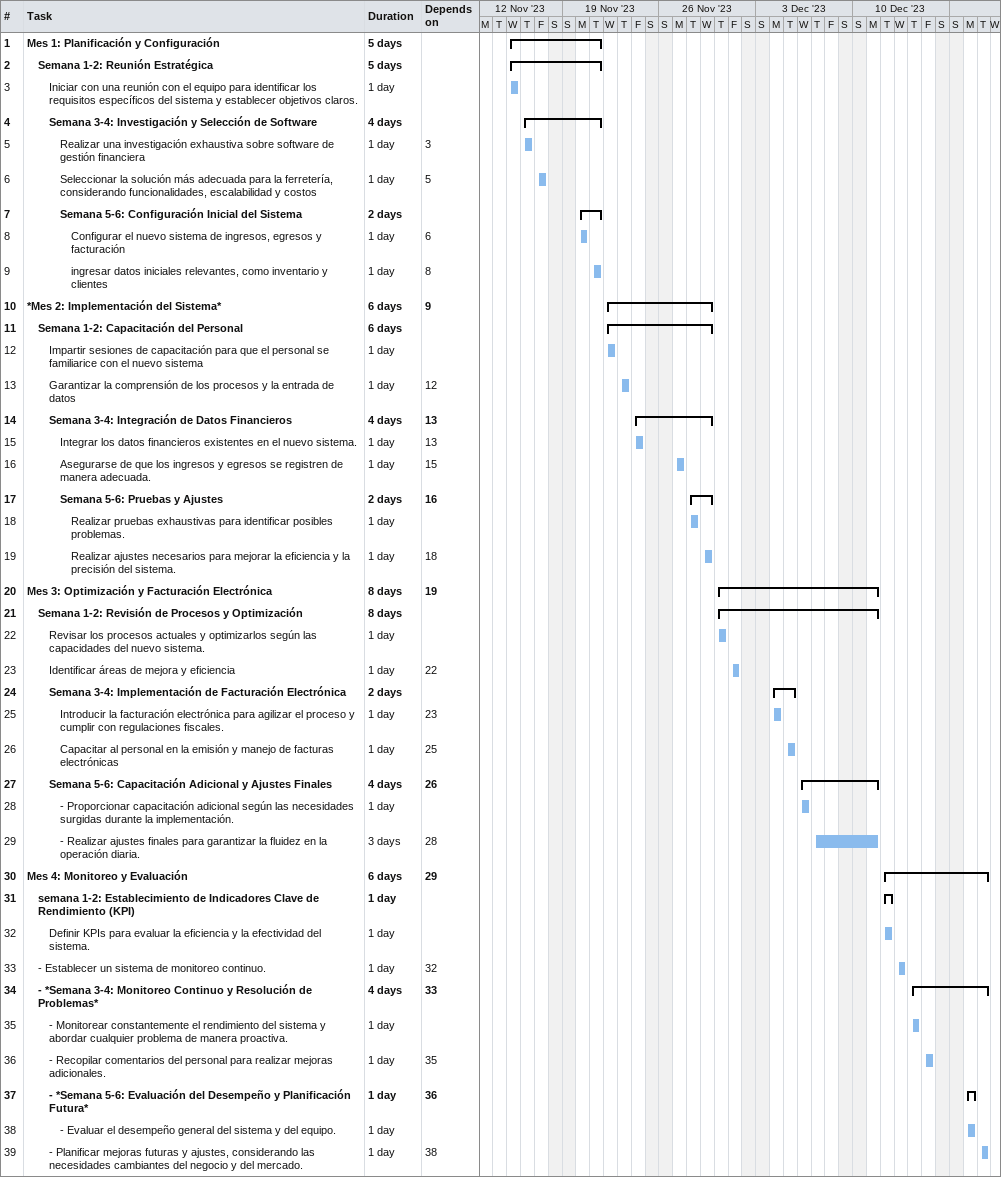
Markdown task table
| ID | Level | Task | Duration | Start | Finish | Predecessors |
|---|---|---|---|---|---|---|
| 1 | 1 | **Mes 1: Planificación y Configuración** | 5d | 2023-11-15 | 2023-11-21 |  |
| 2 | 2 | **Semana 1-2: Reunión Estratégica** | 5d | 2023-11-15 | 2023-11-21 |  |
| 3 | 3 | Iniciar con una reunión con el equipo para identificar los requisitos específicos del sistema y establecer objetivos claros. | 1d | 2023-11-15 | 2023-11-15 |  |
| 4 | 3 | **Semana 3-4: Investigación y Selección de Software** | 4d | 2023-11-16 | 2023-11-21 |  |
| 5 | 4 | Realizar una investigación exhaustiva sobre software de gestión financiera | 1d | 2023-11-16 | 2023-11-16 | 3 |
| 6 | 4 | Seleccionar la solución más adecuada para la ferretería, considerando funcionalidades, escalabilidad y costos | 1d | 2023-11-17 | 2023-11-17 | 5 |
| 7 | 4 | **Semana 5-6: Configuración Inicial del Sistema** | 2d | 2023-11-20 | 2023-11-21 |  |
| 8 | 5 | Configurar el nuevo sistema de ingresos, egresos y facturación | 1d | 2023-11-20 | 2023-11-20 | 6 |
| 9 | 5 | ingresar datos iniciales relevantes, como inventario y clientes | 1d | 2023-11-21 | 2023-11-21 | 8 |
| 10 | 1 | ***Mes 2: Implementación del Sistema*** | 6d | 2023-11-22 | 2023-11-29 | 9 |
| 11 | 2 | **Semana 1-2: Capacitación del Personal** | 6d | 2023-11-22 | 2023-11-29 |  |
| 12 | 3 | Impartir sesiones de capacitación para que el personal se familiarice con el nuevo sistema | 1d | 2023-11-22 | 2023-11-22 |  |
| 13 | 3 | Garantizar la comprensión de los procesos y la entrada de datos | 1d | 2023-11-23 | 2023-11-23 | 12 |
| 14 | 3 | **Semana 3-4: Integración de Datos Financieros** | 4d | 2023-11-24 | 2023-11-29 | 13 |
| 15 | 4 | Integrar los datos financieros existentes en el nuevo sistema. | 1d | 2023-11-24 | 2023-11-24 | 13 |
| 16 | 4 | Asegurarse de que los ingresos y egresos se registren de manera adecuada. | 1d | 2023-11-27 | 2023-11-27 | 15 |
| 17 | 4 | **Semana 5-6: Pruebas y Ajustes** | 2d | 2023-11-28 | 2023-11-29 | 16 |
| 18 | 5 | Realizar pruebas exhaustivas para identificar posibles problemas. | 1d | 2023-11-28 | 2023-11-28 |  |
| 19 | 5 | Realizar ajustes necesarios para mejorar la eficiencia y la precisión del sistema. | 1d | 2023-11-29 | 2023-11-29 | 18 |
| 20 | 1 | **Mes 3: Optimización y Facturación Electrónica** | 8d | 2023-11-30 | 2023-12-11 | 19 |
| 21 | 2 | **Semana 1-2: Revisión de Procesos y Optimización** | 8d | 2023-11-30 | 2023-12-11 |  |
| 22 | 3 | Revisar los procesos actuales y optimizarlos según las capacidades del nuevo sistema. | 1d | 2023-11-30 | 2023-11-30 |  |
| 23 | 3 | Identificar áreas de mejora y eficiencia | 1d | 2023-12-01 | 2023-12-01 | 22 |
| 24 | 3 | **Semana 3-4: Implementación de Facturación Electrónica** | 2d | 2023-12-04 | 2023-12-05 |  |
| 25 | 4 | Introducir la facturación electrónica para agilizar el proceso y cumplir con regulaciones fiscales. | 1d | 2023-12-04 | 2023-12-04 | 23 |
| 26 | 4 | Capacitar al personal en la emisión y manejo de facturas electrónicas | 1d | 2023-12-05 | 2023-12-05 | 25 |
| 27 | 3 | **Semana 5-6: Capacitación Adicional y Ajustes Finales** | 4d | 2023-12-06 | 2023-12-11 | 26 |
| 28 | 4 | - Proporcionar capacitación adicional según las necesidades surgidas durante la implementación. | 1d | 2023-12-06 | 2023-12-06 |  |
| 29 | 4 | - Realizar ajustes finales para garantizar la fluidez en la operación diaria. | 3d | 2023-12-07 | 2023-12-11 | 28 |
| 30 | 1 | **Mes 4: Monitoreo y Evaluación** | 6d | 2023-12-12 | 2023-12-19 | 29 |
| 31 | 2 | **semana 1-2: Establecimiento de Indicadores Clave de Rendimiento (KPI)** | 1d | 2023-12-12 | 2023-12-12 |  |
| 32 | 3 | Definir KPIs para evaluar la eficiencia y la efectividad del sistema. | 1d | 2023-12-12 | 2023-12-12 |  |
| 33 | 2 | - Establecer un sistema de monitoreo continuo. | 1d | 2023-12-13 | 2023-12-13 | 32 |
| 34 | 2 | **- *Semana 3-4: Monitoreo Continuo y Resolución de Problemas*** | 4d | 2023-12-14 | 2023-12-19 | 33 |
| 35 | 3 | - Monitorear constantemente el rendimiento del sistema y abordar cualquier problema de manera proactiva. | 1d | 2023-12-14 | 2023-12-14 |  |
| 36 | 3 | - Recopilar comentarios del personal para realizar mejoras adicionales. | 1d | 2023-12-15 | 2023-12-15 | 35 |
| 37 | 3 | **- *Semana 5-6: Evaluación del Desempeño y Planificación Futura*** | 1d | 2023-12-18 | 2023-12-18 | 36 |
| 38 | 4 | - Evaluar el desempeño general del sistema y del equipo. | 1d | 2023-12-18 | 2023-12-18 |  |
| 39 | 3 | - Planificar mejoras futuras y ajustes, considerando las necesidades cambiantes del negocio y del mercado. | 1d | 2023-12-19 | 2023-12-19 | 38 |
